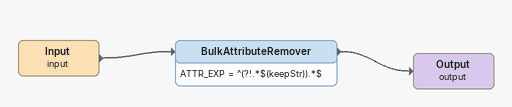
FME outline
Input (input)
    -> BulkAttributeRemover
BulkAttributeRemover
    ATTR_EXP = ^(?!.*$(keepStr)).*$
    -> Output (output)
Output (output)
